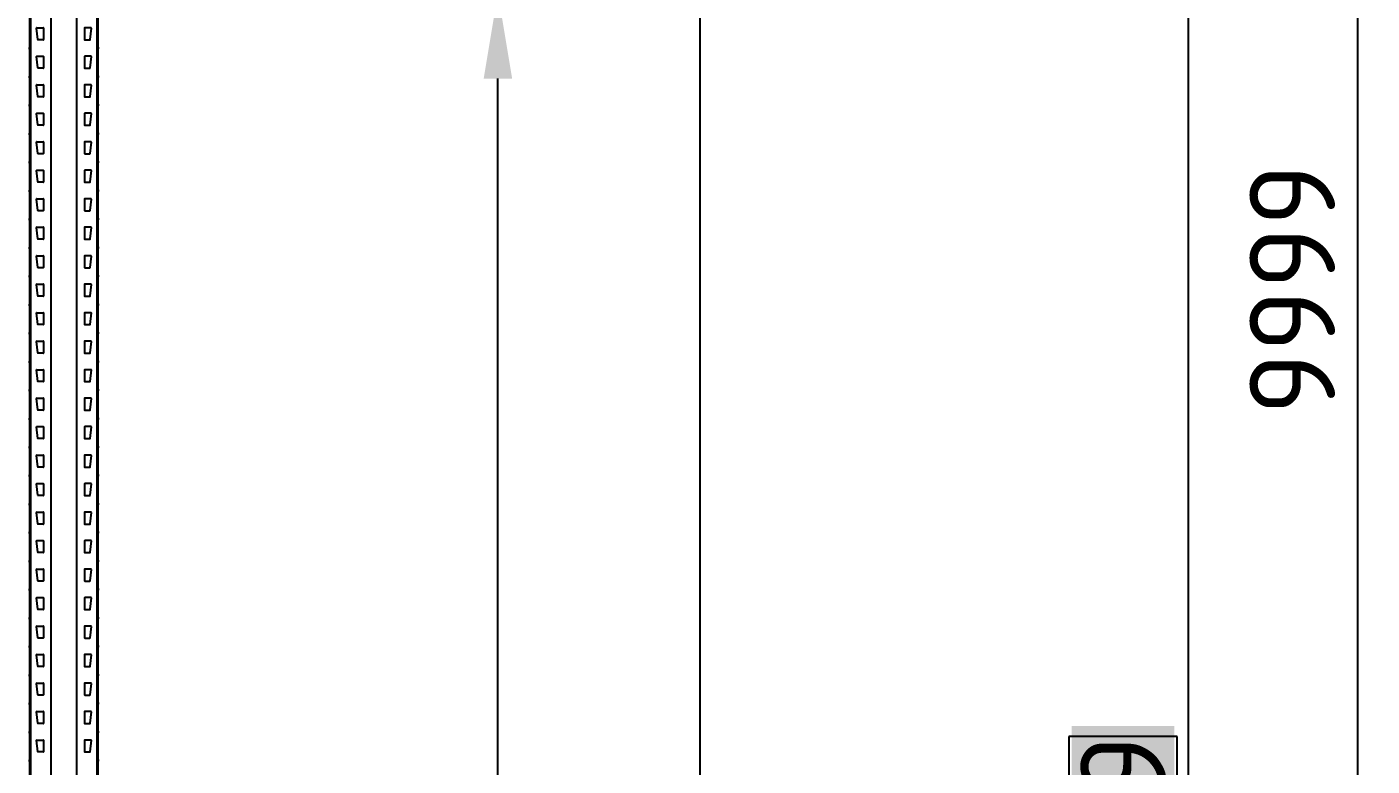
# Model space of a CAD drawing. Header units: millimetres. Extents: x 2140 to 223837, y 2113 to 170313.
# Drawn here: x 172209 to 174568, y 113885 to 115182 of the extents above; entities that cross this region are included whole.
import ezdxf

# ---------------------------------------------------------------- set-up
doc = ezdxf.new("R2010")
doc.units = ezdxf.units.MM
doc.layers.add('0_ANNOT_Dimensions', color=7, linetype='Continuous')
doc.layers.add('2.Стойка', color=7, linetype='Continuous')
doc.styles.get("Standard").update_dxf_attribs({"font": 'isocpeur.ttf'})
doc.dimstyles.new('150', dxfattribs={"dimtxt": 150, "dimasz": 150, "dimexe": 1, "dimexo": 10, "dimgap": 40, "dimtad": 1, "dimdec": 0, "dimzin": 0, "dimdsep": 46, "dimtxsty": 'Standard', "dimcen": 0.09, "dimadec": 0, "dimazin": 0, "dimtfac": 1, "dimtdec": 0, "dimtofl": 0, "dimtmove": 0, "dimatfit": 3, "dimfxl": 1, "dimtolj": 1, "dimtzin": 0, "dimarcsym": 0})
doc.dimstyles.new('150 (цвет)', dxfattribs={"dimtxt": 150, "dimasz": 150, "dimexe": 1, "dimexo": 10, "dimgap": -20, "dimtad": 1, "dimdec": 0, "dimzin": 0, "dimdsep": 46, "dimtxsty": 'Standard', "dimcen": 0.09, "dimadec": 0, "dimazin": 0, "dimtfac": 1, "dimtdec": 0, "dimtofl": 0, "dimtmove": 0, "dimatfit": 3, "dimfxl": 1, "dimtfill": 2, "dimtfillclr": 2, "dimtolj": 1, "dimtzin": 0, "dimarcsym": 0})

# ---------------------------------------------------------------- blocks, each defined once
blk = doc.blocks.new('*U494')
at = {"layer": '2.Стойка', "color": 0, "linetype": 'ByBlock'}
for p, q in [((-120, 0), (-120, 12200)), ((-118, 0), (-118, 12200)), ((-82.7, 0), (-82.7, 12200)), ((-37.3, 0), (-37.3, 12200)), ((-2, 0), (-2, 12200)), ((0, 0), (0, 12200)), ((-106.1, 5430.5), (-108, 5450.5)), ((-107.5, 5451), (-96.5, 5451)), ((-96, 5450.5), (-96, 5430.5)), ((-24, 5450.5), (-24, 5430.5)), ((-12.5, 5451), (-23.5, 5451)), ((-13.9, 5430.5), (-12, 5450.5)), ((-96.5, 5430), (-105.6, 5430)), ((-23.5, 5430), (-14.4, 5430)), ((-122, 5415), (-118, 5415)), ((-120, 5420.5), (-118, 5420.5)), ((-120, 5409.5), (-118, 5409.5)), ((0, 5420.5), (-2, 5420.5)), ((2, 5415), (-2, 5415)), ((0, 5409.5), (-2, 5409.5)), ((-106.1, 5380.5), (-108, 5400.5)), ((-107.5, 5401), (-96.5, 5401)), ((-96.5, 5380), (-105.6, 5380)), ((-96, 5400.5), (-96, 5380.5)), ((-24, 5400.5), (-24, 5380.5)), ((-12.5, 5401), (-23.5, 5401)), ((-23.5, 5380), (-14.4, 5380)), ((-13.9, 5380.5), (-12, 5400.5)), ((-122, 5365), (-118, 5365)), ((-120, 5370.5), (-118, 5370.5)), ((-120, 5359.5), (-118, 5359.5)), ((0, 5370.5), (-2, 5370.5)), ((2, 5365), (-2, 5365)), ((0, 5359.5), (-2, 5359.5)), ((-106.1, 5330.5), (-108, 5350.5)), ((-107.5, 5351), (-96.5, 5351)), ((-96, 5350.5), (-96, 5330.5)), ((-24, 5350.5), (-24, 5330.5)), ((-12.5, 5351), (-23.5, 5351)), ((-13.9, 5330.5), (-12, 5350.5)), ((-122, 5315), (-118, 5315)), ((-120, 5320.5), (-118, 5320.5)), ((-120, 5309.5), (-118, 5309.5)), ((-96.5, 5330), (-105.6, 5330)), ((-23.5, 5330), (-14.4, 5330)), ((0, 5320.5), (-2, 5320.5)), ((2, 5315), (-2, 5315)), ((0, 5309.5), (-2, 5309.5)), ((-106.1, 5280.5), (-108, 5300.5)), ((-107.5, 5301), (-96.5, 5301)), ((-96, 5300.5), (-96, 5280.5)), ((-24, 5300.5), (-24, 5280.5)), ((-12.5, 5301), (-23.5, 5301)), ((-13.9, 5280.5), (-12, 5300.5)), ((-122, 5265), (-118, 5265)), ((-120, 5270.5), (-118, 5270.5)), ((-96.5, 5280), (-105.6, 5280)), ((-23.5, 5280), (-14.4, 5280)), ((0, 5270.5), (-2, 5270.5)), ((2, 5265), (-2, 5265)), ((-120, 5259.5), (-118, 5259.5)), ((-106.1, 5230.5), (-108, 5250.5)), ((-107.5, 5251), (-96.5, 5251)), ((-96, 5250.5), (-96, 5230.5)), ((-24, 5250.5), (-24, 5230.5)), ((-12.5, 5251), (-23.5, 5251)), ((-13.9, 5230.5), (-12, 5250.5)), ((0, 5259.5), (-2, 5259.5)), ((-122, 5215), (-118, 5215)), ((-120, 5220.5), (-118, 5220.5)), ((-96.5, 5230), (-105.6, 5230)), ((-23.5, 5230), (-14.4, 5230)), ((0, 5220.5), (-2, 5220.5)), ((2, 5215), (-2, 5215)), ((-120, 5209.5), (-118, 5209.5)), ((-106.1, 5180.5), (-108, 5200.5)), ((-107.5, 5201), (-96.5, 5201)), ((-96, 5200.5), (-96, 5180.5)), ((-24, 5200.5), (-24, 5180.5)), ((-12.5, 5201), (-23.5, 5201)), ((-13.9, 5180.5), (-12, 5200.5)), ((0, 5209.5), (-2, 5209.5)), ((-120, 5170.5), (-118, 5170.5)), ((-96.5, 5180), (-105.6, 5180)), ((-23.5, 5180), (-14.4, 5180)), ((0, 5170.5), (-2, 5170.5)), ((-122, 5165), (-118, 5165)), ((-120, 5159.5), (-118, 5159.5)), ((-106.1, 5130.5), (-108, 5150.5)), ((-107.5, 5151), (-96.5, 5151)), ((-96, 5150.5), (-96, 5130.5)), ((-24, 5150.5), (-24, 5130.5)), ((-12.5, 5151), (-23.5, 5151)), ((-13.9, 5130.5), (-12, 5150.5)), ((2, 5165), (-2, 5165)), ((0, 5159.5), (-2, 5159.5)), ((-120, 5120.5), (-118, 5120.5)), ((-96.5, 5130), (-105.6, 5130)), ((-23.5, 5130), (-14.4, 5130)), ((0, 5120.5), (-2, 5120.5)), ((-122, 5115), (-118, 5115)), ((-120, 5109.5), (-118, 5109.5)), ((-106.1, 5080.5), (-108, 5100.5)), ((-107.5, 5101), (-96.5, 5101)), ((-96, 5100.5), (-96, 5080.5)), ((-24, 5100.5), (-24, 5080.5)), ((-12.5, 5101), (-23.5, 5101)), ((-13.9, 5080.5), (-12, 5100.5)), ((2, 5115), (-2, 5115)), ((0, 5109.5), (-2, 5109.5)), ((-96.5, 5080), (-105.6, 5080)), ((-23.5, 5080), (-14.4, 5080)), ((-122, 5065), (-118, 5065)), ((-120, 5070.5), (-118, 5070.5)), ((-120, 5059.5), (-118, 5059.5)), ((-106.1, 5030.5), (-108, 5050.5)), ((-107.5, 5051), (-96.5, 5051)), ((-96, 5050.5), (-96, 5030.5)), ((-24, 5050.5), (-24, 5030.5)), ((-12.5, 5051), (-23.5, 5051)), ((-13.9, 5030.5), (-12, 5050.5)), ((0, 5070.5), (-2, 5070.5)), ((2, 5065), (-2, 5065)), ((0, 5059.5), (-2, 5059.5)), ((-96.5, 5030), (-105.6, 5030)), ((-23.5, 5030), (-14.4, 5030)), ((-122, 5015), (-118, 5015)), ((-120, 5020.5), (-118, 5020.5)), ((-120, 5009.5), (-118, 5009.5)), ((-106.1, 4980.5), (-108, 5000.5)), ((-107.5, 5001), (-96.5, 5001)), ((-96, 5000.5), (-96, 4980.5)), ((-24, 5000.5), (-24, 4980.5)), ((-12.5, 5001), (-23.5, 5001)), ((-13.9, 4980.5), (-12, 5000.5)), ((0, 5020.5), (-2, 5020.5)), ((2, 5015), (-2, 5015)), ((0, 5009.5), (-2, 5009.5)), ((-96.5, 4980), (-105.6, 4980)), ((-23.5, 4980), (-14.4, 4980)), ((-122, 4965), (-118, 4965)), ((-120, 4970.5), (-118, 4970.5)), ((-120, 4959.5), (-118, 4959.5)), ((0, 4970.5), (-2, 4970.5)), ((2, 4965), (-2, 4965)), ((0, 4959.5), (-2, 4959.5)), ((-106.1, 4930.5), (-108, 4950.5)), ((-107.5, 4951), (-96.5, 4951)), ((-96.5, 4930), (-105.6, 4930)), ((-96, 4950.5), (-96, 4930.5)), ((-24, 4950.5), (-24, 4930.5)), ((-12.5, 4951), (-23.5, 4951)), ((-23.5, 4930), (-14.4, 4930)), ((-13.9, 4930.5), (-12, 4950.5)), ((-122, 4915), (-118, 4915)), ((-120, 4920.5), (-118, 4920.5)), ((-120, 4909.5), (-118, 4909.5)), ((0, 4920.5), (-2, 4920.5)), ((2, 4915), (-2, 4915)), ((0, 4909.5), (-2, 4909.5)), ((-106.1, 4880.5), (-108, 4900.5)), ((-107.5, 4901), (-96.5, 4901)), ((-96, 4900.5), (-96, 4880.5)), ((-24, 4900.5), (-24, 4880.5)), ((-12.5, 4901), (-23.5, 4901)), ((-13.9, 4880.5), (-12, 4900.5)), ((-122, 4865), (-118, 4865)), ((-120, 4870.5), (-118, 4870.5)), ((-120, 4859.5), (-118, 4859.5)), ((-96.5, 4880), (-105.6, 4880)), ((-23.5, 4880), (-14.4, 4880)), ((0, 4870.5), (-2, 4870.5)), ((2, 4865), (-2, 4865)), ((0, 4859.5), (-2, 4859.5)), ((-106.1, 4830.5), (-108, 4850.5)), ((-107.5, 4851), (-96.5, 4851)), ((-96, 4850.5), (-96, 4830.5)), ((-24, 4850.5), (-24, 4830.5)), ((-12.5, 4851), (-23.5, 4851)), ((-13.9, 4830.5), (-12, 4850.5)), ((-122, 4815), (-118, 4815)), ((-120, 4820.5), (-118, 4820.5)), ((-96.5, 4830), (-105.6, 4830)), ((-23.5, 4830), (-14.4, 4830)), ((0, 4820.5), (-2, 4820.5)), ((2, 4815), (-2, 4815)), ((-120, 4809.5), (-118, 4809.5)), ((-106.1, 4780.5), (-108, 4800.5)), ((-107.5, 4801), (-96.5, 4801)), ((-96, 4800.5), (-96, 4780.5)), ((-24, 4800.5), (-24, 4780.5)), ((-12.5, 4801), (-23.5, 4801)), ((-13.9, 4780.5), (-12, 4800.5)), ((0, 4809.5), (-2, 4809.5)), ((-122, 4765), (-118, 4765)), ((-120, 4770.5), (-118, 4770.5)), ((-96.5, 4780), (-105.6, 4780)), ((-23.5, 4780), (-14.4, 4780)), ((0, 4770.5), (-2, 4770.5)), ((2, 4765), (-2, 4765)), ((-120, 4759.5), (-118, 4759.5)), ((-106.1, 4730.5), (-108, 4750.5)), ((-107.5, 4751), (-96.5, 4751)), ((-96, 4750.5), (-96, 4730.5)), ((-24, 4750.5), (-24, 4730.5)), ((-12.5, 4751), (-23.5, 4751)), ((-13.9, 4730.5), (-12, 4750.5)), ((0, 4759.5), (-2, 4759.5)), ((-120, 4720.5), (-118, 4720.5)), ((-96.5, 4730), (-105.6, 4730)), ((-23.5, 4730), (-14.4, 4730)), ((0, 4720.5), (-2, 4720.5)), ((-122, 4715), (-118, 4715)), ((-120, 4709.5), (-118, 4709.5)), ((-106.1, 4680.5), (-108, 4700.5)), ((-107.5, 4701), (-96.5, 4701)), ((-96, 4700.5), (-96, 4680.5)), ((-24, 4700.5), (-24, 4680.5)), ((-12.5, 4701), (-23.5, 4701)), ((-13.9, 4680.5), (-12, 4700.5)), ((2, 4715), (-2, 4715)), ((0, 4709.5), (-2, 4709.5)), ((-120, 4670.5), (-118, 4670.5)), ((-96.5, 4680), (-105.6, 4680)), ((-23.5, 4680), (-14.4, 4680)), ((0, 4670.5), (-2, 4670.5)), ((-122, 4665), (-118, 4665)), ((-120, 4659.5), (-118, 4659.5)), ((-106.1, 4630.5), (-108, 4650.5)), ((-107.5, 4651), (-96.5, 4651)), ((-96, 4650.5), (-96, 4630.5)), ((-24, 4650.5), (-24, 4630.5)), ((-12.5, 4651), (-23.5, 4651)), ((-13.9, 4630.5), (-12, 4650.5)), ((2, 4665), (-2, 4665)), ((0, 4659.5), (-2, 4659.5)), ((-96.5, 4630), (-105.6, 4630)), ((-23.5, 4630), (-14.4, 4630)), ((-122, 4615), (-118, 4615)), ((-120, 4620.5), (-118, 4620.5)), ((-120, 4609.5), (-118, 4609.5)), ((-106.1, 4580.5), (-108, 4600.5)), ((-107.5, 4601), (-96.5, 4601)), ((-96, 4600.5), (-96, 4580.5)), ((-24, 4600.5), (-24, 4580.5)), ((-12.5, 4601), (-23.5, 4601)), ((-13.9, 4580.5), (-12, 4600.5)), ((0, 4620.5), (-2, 4620.5)), ((2, 4615), (-2, 4615)), ((0, 4609.5), (-2, 4609.5)), ((-96.5, 4580), (-105.6, 4580)), ((-23.5, 4580), (-14.4, 4580)), ((-122, 4565), (-118, 4565)), ((-120, 4570.5), (-118, 4570.5)), ((-120, 4559.5), (-118, 4559.5)), ((0, 4570.5), (-2, 4570.5)), ((2, 4565), (-2, 4565)), ((0, 4559.5), (-2, 4559.5)), ((-106.1, 4530.5), (-108, 4550.5)), ((-107.5, 4551), (-96.5, 4551)), ((-96.5, 4530), (-105.6, 4530)), ((-96, 4550.5), (-96, 4530.5)), ((-24, 4550.5), (-24, 4530.5)), ((-12.5, 4551), (-23.5, 4551)), ((-23.5, 4530), (-14.4, 4530)), ((-13.9, 4530.5), (-12, 4550.5)), ((-122, 4515), (-118, 4515)), ((-120, 4520.5), (-118, 4520.5)), ((-120, 4509.5), (-118, 4509.5)), ((0, 4520.5), (-2, 4520.5)), ((2, 4515), (-2, 4515)), ((0, 4509.5), (-2, 4509.5)), ((-106.1, 4480.5), (-108, 4500.5)), ((-107.5, 4501), (-96.5, 4501)), ((-96, 4500.5), (-96, 4480.5)), ((-24, 4500.5), (-24, 4480.5)), ((-12.5, 4501), (-23.5, 4501)), ((-13.9, 4480.5), (-12, 4500.5)), ((-122, 4465), (-118, 4465)), ((-120, 4470.5), (-118, 4470.5)), ((-120, 4459.5), (-118, 4459.5)), ((-96.5, 4480), (-105.6, 4480)), ((-23.5, 4480), (-14.4, 4480)), ((0, 4470.5), (-2, 4470.5)), ((2, 4465), (-2, 4465)), ((0, 4459.5), (-2, 4459.5)), ((-106.1, 4430.5), (-108, 4450.5)), ((-107.5, 4451), (-96.5, 4451)), ((-96, 4450.5), (-96, 4430.5)), ((-24, 4450.5), (-24, 4430.5)), ((-12.5, 4451), (-23.5, 4451)), ((-13.9, 4430.5), (-12, 4450.5)), ((-122, 4415), (-118, 4415)), ((-120, 4420.5), (-118, 4420.5)), ((-96.5, 4430), (-105.6, 4430)), ((-23.5, 4430), (-14.4, 4430)), ((0, 4420.5), (-2, 4420.5)), ((2, 4415), (-2, 4415)), ((-120, 4409.5), (-118, 4409.5)), ((-106.1, 4380.5), (-108, 4400.5)), ((-107.5, 4401), (-96.5, 4401)), ((-96, 4400.5), (-96, 4380.5)), ((-24, 4400.5), (-24, 4380.5)), ((-12.5, 4401), (-23.5, 4401)), ((-13.9, 4380.5), (-12, 4400.5)), ((0, 4409.5), (-2, 4409.5)), ((-122, 4365), (-118, 4365)), ((-120, 4370.5), (-118, 4370.5)), ((-96.5, 4380), (-105.6, 4380)), ((-23.5, 4380), (-14.4, 4380)), ((0, 4370.5), (-2, 4370.5)), ((2, 4365), (-2, 4365)), ((-120, 4359.5), (-118, 4359.5)), ((-106.1, 4330.5), (-108, 4350.5)), ((-107.5, 4351), (-96.5, 4351)), ((-96, 4350.5), (-96, 4330.5)), ((-24, 4350.5), (-24, 4330.5)), ((-12.5, 4351), (-23.5, 4351)), ((-13.9, 4330.5), (-12, 4350.5)), ((0, 4359.5), (-2, 4359.5)), ((-120, 4320.5), (-118, 4320.5)), ((-96.5, 4330), (-105.6, 4330)), ((-23.5, 4330), (-14.4, 4330)), ((0, 4320.5), (-2, 4320.5)), ((-122, 4315), (-118, 4315)), ((-120, 4309.5), (-118, 4309.5)), ((-106.1, 4280.5), (-108, 4300.5)), ((-107.5, 4301), (-96.5, 4301)), ((-96, 4300.5), (-96, 4280.5)), ((-24, 4300.5), (-24, 4280.5)), ((-12.5, 4301), (-23.5, 4301)), ((-13.9, 4280.5), (-12, 4300.5)), ((2, 4315), (-2, 4315)), ((0, 4309.5), (-2, 4309.5)), ((-120, 4270.5), (-118, 4270.5)), ((-96.5, 4280), (-105.6, 4280)), ((-23.5, 4280), (-14.4, 4280)), ((0, 4270.5), (-2, 4270.5)), ((-122, 4265), (-118, 4265)), ((-120, 4259.5), (-118, 4259.5)), ((-106.1, 4230.5), (-108, 4250.5)), ((-107.5, 4251), (-96.5, 4251)), ((-96, 4250.5), (-96, 4230.5)), ((-24, 4250.5), (-24, 4230.5)), ((-12.5, 4251), (-23.5, 4251)), ((-13.9, 4230.5), (-12, 4250.5)), ((2, 4265), (-2, 4265)), ((0, 4259.5), (-2, 4259.5)), ((-96.5, 4230), (-105.6, 4230)), ((-23.5, 4230), (-14.4, 4230)), ((-122, 4215), (-118, 4215)), ((-120, 4220.5), (-118, 4220.5)), ((-120, 4209.5), (-118, 4209.5)), ((-106.1, 4180.5), (-108, 4200.5)), ((-107.5, 4201), (-96.5, 4201)), ((-96, 4200.5), (-96, 4180.5)), ((-24, 4200.5), (-24, 4180.5)), ((-12.5, 4201), (-23.5, 4201)), ((-13.9, 4180.5), (-12, 4200.5)), ((0, 4220.5), (-2, 4220.5)), ((2, 4215), (-2, 4215)), ((0, 4209.5), (-2, 4209.5)), ((-96.5, 4180), (-105.6, 4180)), ((-23.5, 4180), (-14.4, 4180)), ((-122, 4165), (-118, 4165)), ((-120, 4170.5), (-118, 4170.5)), ((-120, 4159.5), (-118, 4159.5)), ((0, 4170.5), (-2, 4170.5)), ((2, 4165), (-2, 4165)), ((0, 4159.5), (-2, 4159.5))]:
    blk.add_line(p, q, dxfattribs=at)
for centre, start, end in [((-107.5, 5450.5), 90, 185.4403), ((-96.5, 5450.5), 0, 90), ((-23.5, 5450.5), 90, 180), ((-12.5, 5450.5), 354.5597, 90), ((-105.6, 5430.5), 185.4403, 270), ((-96.5, 5430.5), 270, 0), ((-23.5, 5430.5), 180, 270), ((-14.4, 5430.5), 270, 354.5597), ((-107.5, 5400.5), 90, 185.4403), ((-105.6, 5380.5), 185.4403, 270), ((-96.5, 5400.5), 0, 90), ((-96.5, 5380.5), 270, 0), ((-23.5, 5400.5), 90, 180), ((-23.5, 5380.5), 180, 270), ((-14.4, 5380.5), 270, 354.5597), ((-12.5, 5400.5), 354.5597, 90), ((-107.5, 5350.5), 90, 185.4403), ((-96.5, 5350.5), 0, 90), ((-23.5, 5350.5), 90, 180), ((-12.5, 5350.5), 354.5597, 90), ((-105.6, 5330.5), 185.4403, 270), ((-96.5, 5330.5), 270, 0), ((-23.5, 5330.5), 180, 270), ((-14.4, 5330.5), 270, 354.5597), ((-107.5, 5300.5), 90, 185.4403), ((-96.5, 5300.5), 0, 90), ((-23.5, 5300.5), 90, 180), ((-12.5, 5300.5), 354.5597, 90), ((-105.6, 5280.5), 185.4403, 270), ((-96.5, 5280.5), 270, 0), ((-23.5, 5280.5), 180, 270), ((-14.4, 5280.5), 270, 354.5597), ((-107.5, 5250.5), 90, 185.4403), ((-96.5, 5250.5), 0, 90), ((-23.5, 5250.5), 90, 180), ((-12.5, 5250.5), 354.5597, 90), ((-105.6, 5230.5), 185.4403, 270), ((-96.5, 5230.5), 270, 0), ((-23.5, 5230.5), 180, 270), ((-14.4, 5230.5), 270, 354.5597), ((-107.5, 5200.5), 90, 185.4403), ((-96.5, 5200.5), 0, 90), ((-23.5, 5200.5), 90, 180), ((-12.5, 5200.5), 354.5597, 90), ((-105.6, 5180.5), 185.4403, 270), ((-96.5, 5180.5), 270, 0), ((-23.5, 5180.5), 180, 270), ((-14.4, 5180.5), 270, 354.5597), ((-107.5, 5150.5), 90, 185.4403), ((-96.5, 5150.5), 0, 90), ((-23.5, 5150.5), 90, 180), ((-12.5, 5150.5), 354.5597, 90), ((-105.6, 5130.5), 185.4403, 270), ((-96.5, 5130.5), 270, 0), ((-23.5, 5130.5), 180, 270), ((-14.4, 5130.5), 270, 354.5597), ((-107.5, 5100.5), 90, 185.4403), ((-96.5, 5100.5), 0, 90), ((-23.5, 5100.5), 90, 180), ((-12.5, 5100.5), 354.5597, 90), ((-105.6, 5080.5), 185.4403, 270), ((-96.5, 5080.5), 270, 0), ((-23.5, 5080.5), 180, 270), ((-14.4, 5080.5), 270, 354.5597), ((-107.5, 5050.5), 90, 185.4403), ((-96.5, 5050.5), 0, 90), ((-23.5, 5050.5), 90, 180), ((-12.5, 5050.5), 354.5597, 90), ((-105.6, 5030.5), 185.4403, 270), ((-96.5, 5030.5), 270, 0), ((-23.5, 5030.5), 180, 270), ((-14.4, 5030.5), 270, 354.5597), ((-107.5, 5000.5), 90, 185.4403), ((-96.5, 5000.5), 0, 90), ((-23.5, 5000.5), 90, 180), ((-12.5, 5000.5), 354.5597, 90), ((-105.6, 4980.5), 185.4403, 270), ((-96.5, 4980.5), 270, 0), ((-23.5, 4980.5), 180, 270), ((-14.4, 4980.5), 270, 354.5597), ((-107.5, 4950.5), 90, 185.4403), ((-105.6, 4930.5), 185.4403, 270), ((-96.5, 4950.5), 0, 90), ((-96.5, 4930.5), 270, 0), ((-23.5, 4950.5), 90, 180), ((-23.5, 4930.5), 180, 270), ((-14.4, 4930.5), 270, 354.5597), ((-12.5, 4950.5), 354.5597, 90), ((-107.5, 4900.5), 90, 185.4403), ((-96.5, 4900.5), 0, 90), ((-23.5, 4900.5), 90, 180), ((-12.5, 4900.5), 354.5597, 90), ((-105.6, 4880.5), 185.4403, 270), ((-96.5, 4880.5), 270, 0), ((-23.5, 4880.5), 180, 270), ((-14.4, 4880.5), 270, 354.5597), ((-107.5, 4850.5), 90, 185.4403), ((-96.5, 4850.5), 0, 90), ((-23.5, 4850.5), 90, 180), ((-12.5, 4850.5), 354.5597, 90), ((-105.6, 4830.5), 185.4403, 270), ((-96.5, 4830.5), 270, 0), ((-23.5, 4830.5), 180, 270), ((-14.4, 4830.5), 270, 354.5597), ((-107.5, 4800.5), 90, 185.4403), ((-96.5, 4800.5), 0, 90), ((-23.5, 4800.5), 90, 180), ((-12.5, 4800.5), 354.5597, 90), ((-105.6, 4780.5), 185.4403, 270), ((-96.5, 4780.5), 270, 0), ((-23.5, 4780.5), 180, 270), ((-14.4, 4780.5), 270, 354.5597), ((-107.5, 4750.5), 90, 185.4403), ((-96.5, 4750.5), 0, 90), ((-23.5, 4750.5), 90, 180), ((-12.5, 4750.5), 354.5597, 90), ((-105.6, 4730.5), 185.4403, 270), ((-96.5, 4730.5), 270, 0), ((-23.5, 4730.5), 180, 270), ((-14.4, 4730.5), 270, 354.5597), ((-107.5, 4700.5), 90, 185.4403), ((-96.5, 4700.5), 0, 90), ((-23.5, 4700.5), 90, 180), ((-12.5, 4700.5), 354.5597, 90), ((-105.6, 4680.5), 185.4403, 270), ((-96.5, 4680.5), 270, 0), ((-23.5, 4680.5), 180, 270), ((-14.4, 4680.5), 270, 354.5597), ((-107.5, 4650.5), 90, 185.4403), ((-96.5, 4650.5), 0, 90), ((-23.5, 4650.5), 90, 180), ((-12.5, 4650.5), 354.5597, 90), ((-105.6, 4630.5), 185.4403, 270), ((-96.5, 4630.5), 270, 0), ((-23.5, 4630.5), 180, 270), ((-14.4, 4630.5), 270, 354.5597), ((-107.5, 4600.5), 90, 185.4403), ((-96.5, 4600.5), 0, 90), ((-23.5, 4600.5), 90, 180), ((-12.5, 4600.5), 354.5597, 90), ((-105.6, 4580.5), 185.4403, 270), ((-96.5, 4580.5), 270, 0), ((-23.5, 4580.5), 180, 270), ((-14.4, 4580.5), 270, 354.5597), ((-107.5, 4550.5), 90, 185.4403), ((-105.6, 4530.5), 185.4403, 270), ((-96.5, 4550.5), 0, 90), ((-96.5, 4530.5), 270, 0), ((-23.5, 4550.5), 90, 180), ((-23.5, 4530.5), 180, 270), ((-14.4, 4530.5), 270, 354.5597), ((-12.5, 4550.5), 354.5597, 90), ((-107.5, 4500.5), 90, 185.4403), ((-96.5, 4500.5), 0, 90), ((-23.5, 4500.5), 90, 180), ((-12.5, 4500.5), 354.5597, 90), ((-105.6, 4480.5), 185.4403, 270), ((-96.5, 4480.5), 270, 0), ((-23.5, 4480.5), 180, 270), ((-14.4, 4480.5), 270, 354.5597), ((-107.5, 4450.5), 90, 185.4403), ((-96.5, 4450.5), 0, 90), ((-23.5, 4450.5), 90, 180), ((-12.5, 4450.5), 354.5597, 90), ((-105.6, 4430.5), 185.4403, 270), ((-96.5, 4430.5), 270, 0), ((-23.5, 4430.5), 180, 270), ((-14.4, 4430.5), 270, 354.5597), ((-107.5, 4400.5), 90, 185.4403), ((-96.5, 4400.5), 0, 90), ((-23.5, 4400.5), 90, 180), ((-12.5, 4400.5), 354.5597, 90), ((-105.6, 4380.5), 185.4403, 270), ((-96.5, 4380.5), 270, 0), ((-23.5, 4380.5), 180, 270), ((-14.4, 4380.5), 270, 354.5597), ((-107.5, 4350.5), 90, 185.4403), ((-96.5, 4350.5), 0, 90), ((-23.5, 4350.5), 90, 180), ((-12.5, 4350.5), 354.5597, 90), ((-105.6, 4330.5), 185.4403, 270), ((-96.5, 4330.5), 270, 0), ((-23.5, 4330.5), 180, 270), ((-14.4, 4330.5), 270, 354.5597), ((-107.5, 4300.5), 90, 185.4403), ((-96.5, 4300.5), 0, 90), ((-23.5, 4300.5), 90, 180), ((-12.5, 4300.5), 354.5597, 90), ((-105.6, 4280.5), 185.4403, 270), ((-96.5, 4280.5), 270, 0), ((-23.5, 4280.5), 180, 270), ((-14.4, 4280.5), 270, 354.5597), ((-107.5, 4250.5), 90, 185.4403), ((-96.5, 4250.5), 0, 90), ((-23.5, 4250.5), 90, 180), ((-12.5, 4250.5), 354.5597, 90), ((-105.6, 4230.5), 185.4403, 270), ((-96.5, 4230.5), 270, 0), ((-23.5, 4230.5), 180, 270), ((-14.4, 4230.5), 270, 354.5597), ((-107.5, 4200.5), 90, 185.4403), ((-96.5, 4200.5), 0, 90), ((-23.5, 4200.5), 90, 180), ((-12.5, 4200.5), 354.5597, 90), ((-105.6, 4180.5), 185.4403, 270), ((-96.5, 4180.5), 270, 0), ((-23.5, 4180.5), 180, 270), ((-14.4, 4180.5), 270, 354.5597)]:
    blk.add_arc(centre, 0.5, start, end, dxfattribs=at)
blk = doc.blocks.new('*D952')
at = {"layer": '0_ANNOT_Dimensions', "color": 0, "lineweight": -2, "transparency": 16777216}
for p, q in [((172219.1, 115241.3), (173036, 115241.3)), ((173035, 109872.5), (173035, 115091.3)), ((172284.1, 109722.5), (173036, 109722.5))]:
    blk.add_line(p, q, dxfattribs=at)
at = {"layer": '0_ANNOT_Dimensions', "color": 0, "transparency": 16777216}
for points in [[(173010, 115091.3), (173060, 115091.3), (173035, 115241.3)], [(173010, 109872.5), (173060, 109872.5), (173035, 109722.5)]]:
    blk.add_solid(points, dxfattribs=at)
at = {"layer": 'Defpoints', "color": 0, "transparency": 16777216}
for p in [(172209.1, 115241.3), (173035, 115241.3), (172274.1, 109722.5)]:
    blk.add_point(p, dxfattribs=at)
at = {"layer": '0_ANNOT_Dimensions', "color": 0, "transparency": 16777216, "insert": (172920, 112481.9), "char_height": 150, "attachment_point": 5, "rotation": 90}
blk.add_mtext('\\A1;5519', dxfattribs=at)
blk = doc.blocks.new('*D953')
at = {"layer": '0_ANNOT_Dimensions', "color": 0, "lineweight": -2, "transparency": 16777216}
for p, q in [((172219.1, 115371.3), (173390.4, 115371.3)), ((173389.4, 109872.5), (173389.4, 115221.3)), ((172357.1, 109722.5), (173390.4, 109722.5))]:
    blk.add_line(p, q, dxfattribs=at)
at = {"layer": '0_ANNOT_Dimensions', "color": 0, "transparency": 16777216}
for points in [[(173364.4, 115221.3), (173414.4, 115221.3), (173389.4, 115371.3)], [(173364.4, 109872.5), (173414.4, 109872.5), (173389.4, 109722.5)]]:
    blk.add_solid(points, dxfattribs=at)
at = {"layer": 'Defpoints', "color": 0, "transparency": 16777216}
for p in [(172209.1, 115371.3), (173389.4, 115371.3), (172347.1, 109722.5)]:
    blk.add_point(p, dxfattribs=at)
at = {"layer": '0_ANNOT_Dimensions', "color": 0, "transparency": 16777216, "insert": (173274.4, 112546.9), "char_height": 150, "attachment_point": 5, "rotation": 90}
blk.add_mtext('\\A1;5649', dxfattribs=at)
blk = doc.blocks.new('*D955')
at = {"layer": '0_ANNOT_Dimensions', "color": 0, "lineweight": -2, "transparency": 16777216}
for p, q in [((172219.1, 117721.3), (174247, 117721.3)), ((174246, 109872.5), (174246, 117571.3)), ((174226, 113936.9), (174036, 113936.9)), ((174036, 113936.9), (174036, 113506.9)), ((174226, 113506.9), (174226, 113936.9)), ((174036, 113506.9), (174226, 113506.9)), ((172357.1, 109722.5), (174247, 109722.5))]:
    blk.add_line(p, q, dxfattribs=at)
at = {"layer": '0_ANNOT_Dimensions', "color": 0, "transparency": 16777216}
for points in [[(174221, 117571.3), (174271, 117571.3), (174246, 117721.3)], [(174221, 109872.5), (174271, 109872.5), (174246, 109722.5)]]:
    blk.add_solid(points, dxfattribs=at)
at = {"layer": 'Defpoints', "color": 0, "transparency": 16777216}
for p in [(172209.1, 117721.3), (174246, 117721.3), (172347.1, 109722.5)]:
    blk.add_point(p, dxfattribs=at)
at = {"layer": '0_ANNOT_Dimensions', "color": 0, "transparency": 16777216, "insert": (174131, 113721.9), "char_height": 150, "attachment_point": 5, "rotation": 90, "bg_fill": 1, "box_fill_scale": 1.1, "bg_fill_color": 2, "bg_fill_transparency": 0}
blk.add_mtext('\\A1;7999', dxfattribs=at)
blk = doc.blocks.new('*D956')
at = {"layer": '0_ANNOT_Dimensions', "color": 0, "lineweight": -2, "transparency": 16777216}
for p, q in [((172219.1, 119721.3), (174543.8, 119721.3)), ((174542.8, 109872.5), (174542.8, 119571.3)), ((172357.1, 109722.5), (174543.8, 109722.5))]:
    blk.add_line(p, q, dxfattribs=at)
at = {"layer": '0_ANNOT_Dimensions', "color": 0, "transparency": 16777216}
for points in [[(174517.8, 119571.3), (174567.8, 119571.3), (174542.8, 119721.3)], [(174517.8, 109872.5), (174567.8, 109872.5), (174542.8, 109722.5)]]:
    blk.add_solid(points, dxfattribs=at)
at = {"layer": 'Defpoints', "color": 0, "transparency": 16777216}
for p in [(172209.1, 119721.3), (174542.8, 119721.3), (172347.1, 109722.5)]:
    blk.add_point(p, dxfattribs=at)
at = {"layer": '0_ANNOT_Dimensions', "color": 0, "transparency": 16777216, "insert": (174427.8, 114721.9), "char_height": 150, "attachment_point": 5, "rotation": 90}
blk.add_mtext('\\A1;9999', dxfattribs=at)

msp = doc.modelspace()

# ---------------------------------------------------------------- block references
at = {"layer": '2.Стойка', "color": 0}
msp.add_blockref('*U494', (172334.1, 109729.5), dxfattribs=at)

# ---------------------------------------------------------------- dimensions: what is measured, and where the dimension line sits
at = {"layer": '0_ANNOT_Dimensions'}
for base, p2, picture, middle in [((174542.8, 119721.3), (172209.1, 119721.3), '*D956', (174427.8, 114721.9)), ((173389.4, 115371.3), (172209.1, 115371.3), '*D953', (173274.4, 112546.9))]:
    dim = msp.add_linear_dim(base=base, p1=(172347.1, 109722.5), p2=p2, angle=90, dimstyle='150', dxfattribs=at)
    dim.commit()
    dim.dimension.update_dxf_attribs({"geometry": picture, "text_midpoint": middle})
at = {"layer": '0_ANNOT_Dimensions', "color": 6}
dim = msp.add_linear_dim(base=(174246, 117721.3), p1=(172347.1, 109722.5), p2=(172209.1, 117721.3), angle=90, dimstyle='150 (цвет)', dxfattribs=at)
dim.commit()
dim.dimension.update_dxf_attribs({"geometry": '*D955', "text_midpoint": (174131, 113721.9)})
at = {"layer": '0_ANNOT_Dimensions', "color": 1}
dim = msp.add_linear_dim(base=(173035, 115241.3), p1=(172274.1, 109722.5), p2=(172209.1, 115241.3), angle=90, dimstyle='150', dxfattribs=at)
dim.commit()
dim.dimension.update_dxf_attribs({"geometry": '*D952', "text_midpoint": (172920, 112481.9)})

doc.saveas('drawing.dxf')
